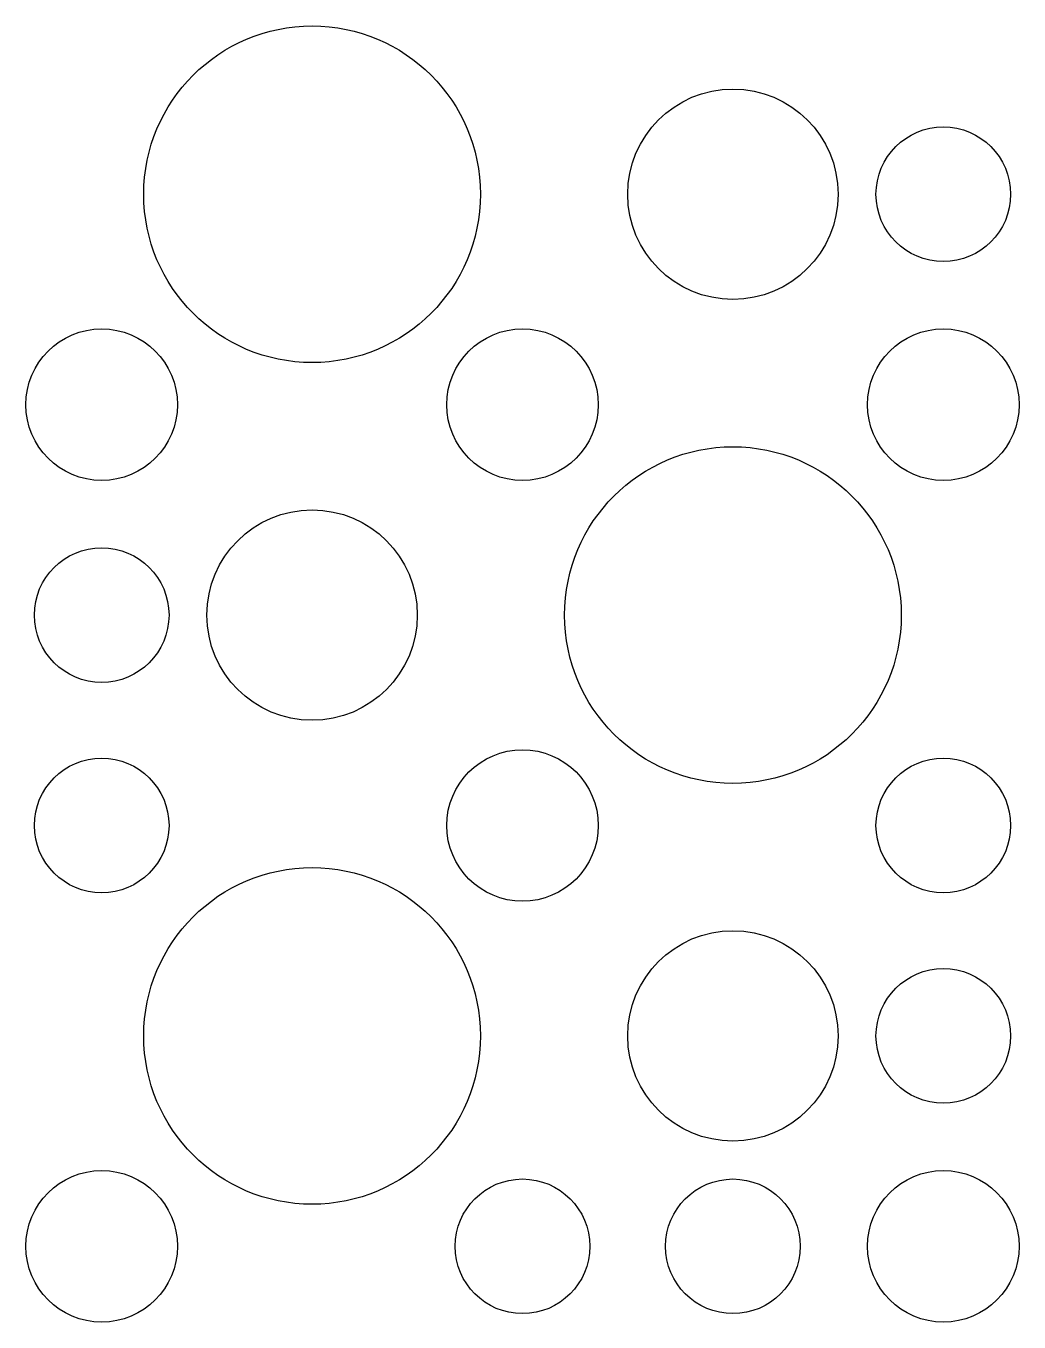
# Model space of a CAD drawing. Extents: x -118 to 118, y 232 to 540.
import ezdxf

# ---------------------------------------------------------------- set-up
doc = ezdxf.new("R2010")
doc.units = 0

msp = doc.modelspace()

# ---------------------------------------------------------------- linework, layer by layer
for centre, radius in [((-50, 500), 40), ((50, 500), 25), ((100, 500), 16), ((-100, 450), 18), ((0, 450), 18), ((100, 450), 18), ((50, 400), 40), ((-50, 400), 25), ((-100, 400), 16), ((0, 350), 18), ((-100, 350), 16), ((100, 350), 16), ((-50, 300), 40), ((50, 300), 25), ((100, 300), 16), ((-100, 250), 18), ((100, 250), 18), ((0, 250), 16), ((50, 250), 16)]:
    msp.add_circle(centre, radius)

doc.saveas('drawing.dxf')
